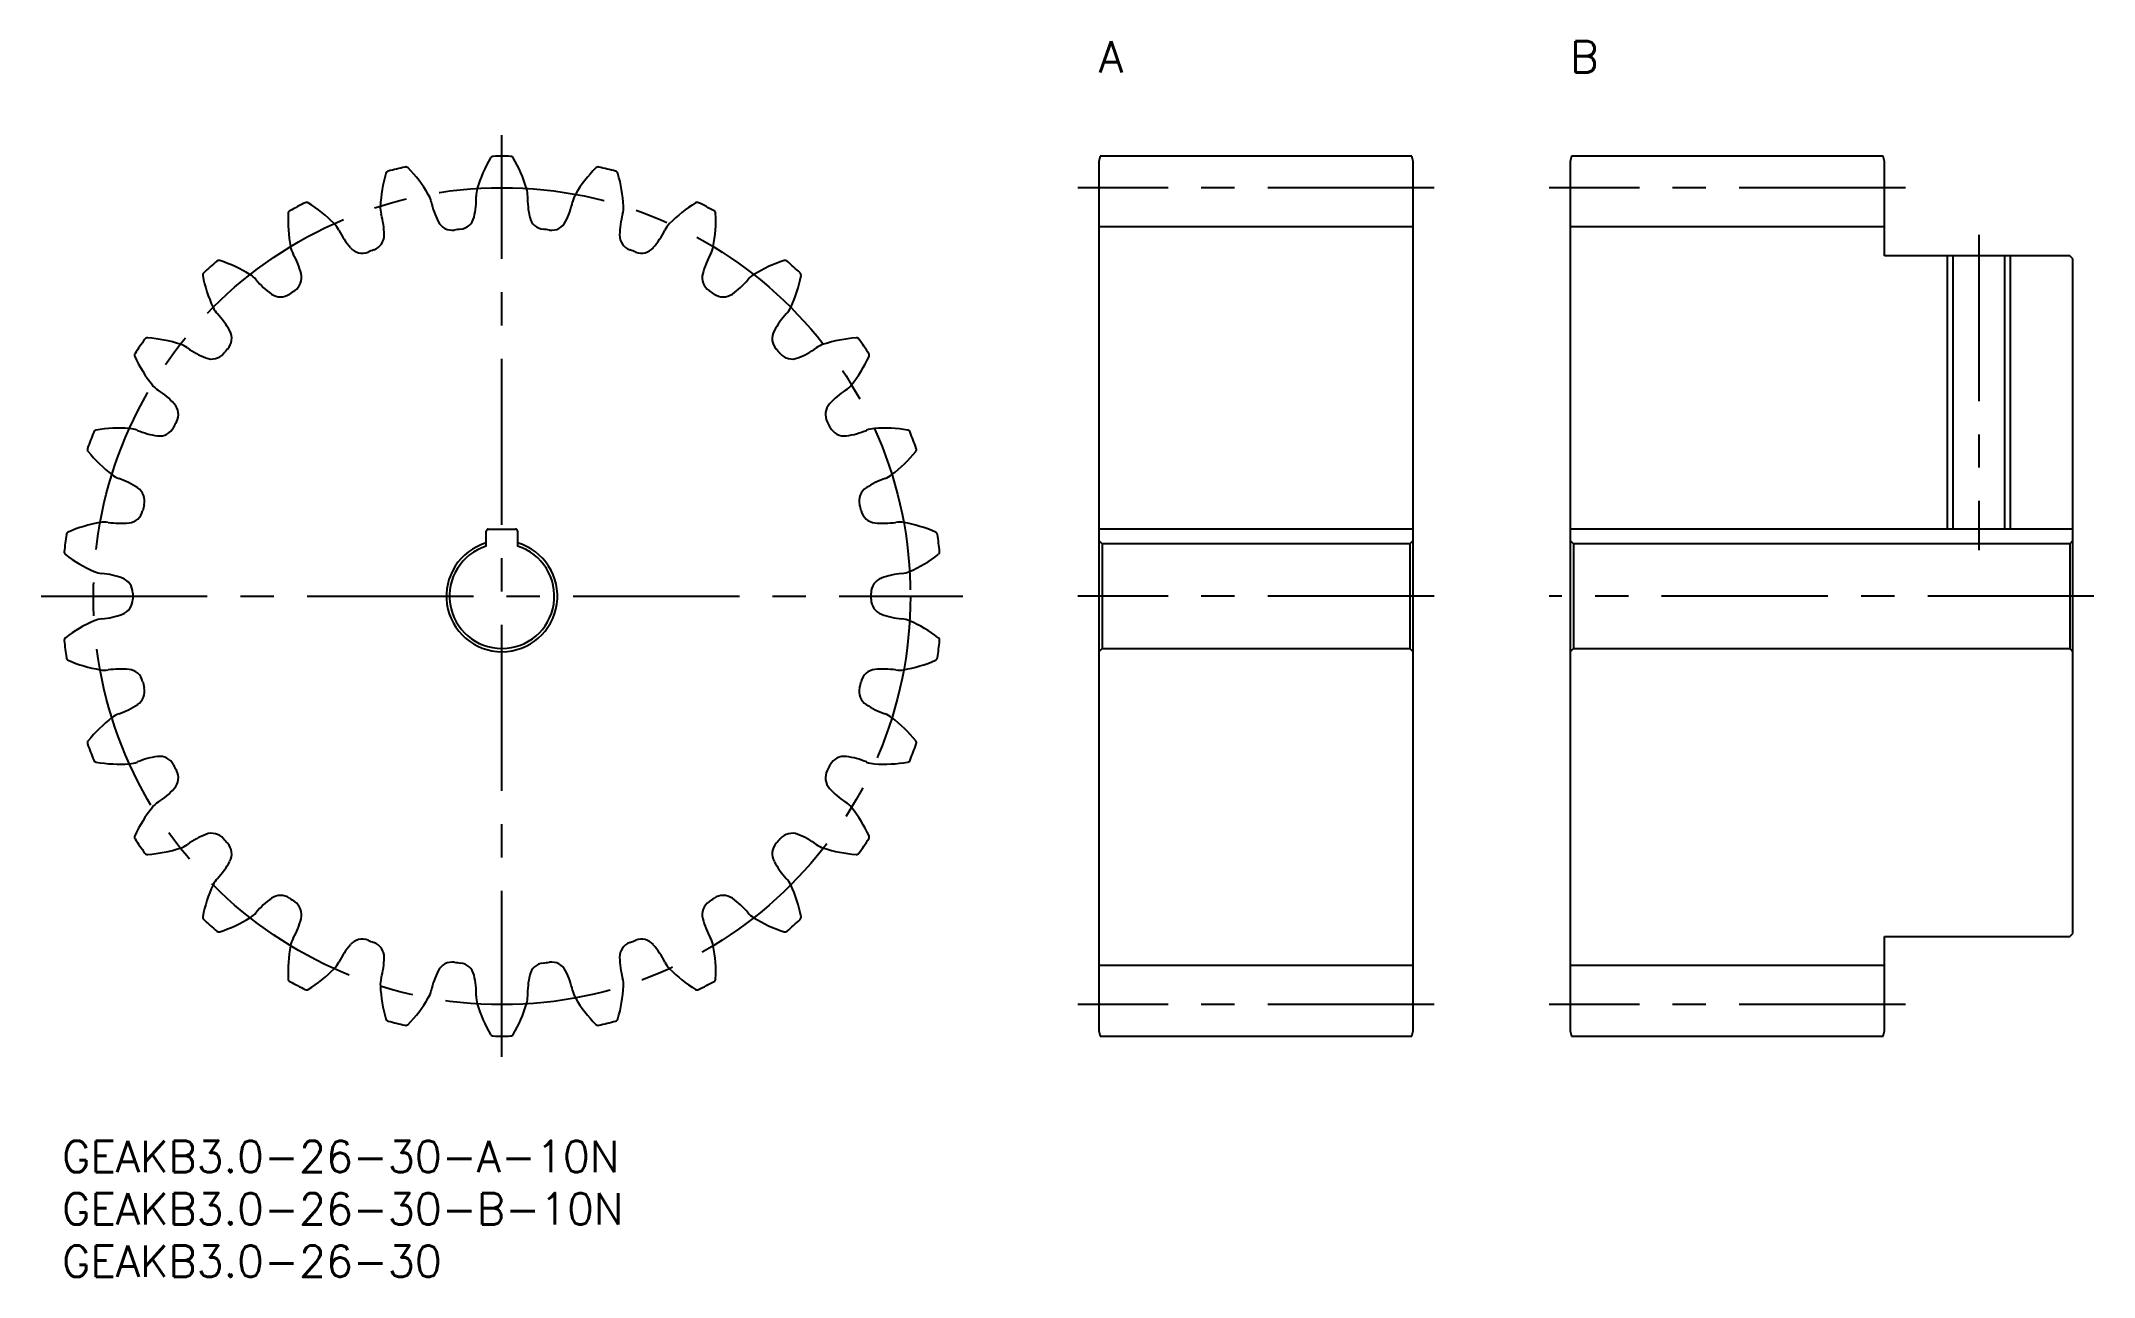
# Model space of a CAD drawing. Extents: x -2 to 194, y -13 to 105.
import ezdxf

# ---------------------------------------------------------------- set-up
doc = ezdxf.new("R2010")
doc.units = 0
doc.header["$LTSCALE"] = 0.5
doc.linetypes.add('CENTER', pattern=[50.8, 31.75, -6.35, 6.35, -6.35])
for name, color, linetype in [('MSM_CENTER', 1, 'CENTER'), ('MSM_CONTINUOUS', 7, 'CONTINUOUS'), ('MSM_NARROW', 5, 'CONTINUOUS'), ('MSM_PART_NUMBER', 7, 'CONTINUOUS')]:
    doc.layers.add(name, color=color, linetype=linetype)
doc.styles.get("Standard").update_dxf_attribs({"font": 'txt.shx', "height": 1, "bigfont": 'bigfont.shx'})

# ---------------------------------------------------------------- blocks, each defined once
blk = doc.blocks.new('*U2')
at = {"layer": 'MSM_PART_NUMBER'}
blk.add_text('GEAKB3.0-26-30-A-10N', height=3, dxfattribs=at).set_placement((0, -3))
blk = doc.blocks.new('*U3')
at = {"layer": 'MSM_PART_NUMBER'}
blk.add_text('GEAKB3.0-26-30-B-10N', height=3, dxfattribs=at).set_placement((0, -8))
blk = doc.blocks.new('*U5')
at = {"layer": 'MSM_PART_NUMBER'}
blk.add_text('GEAKB3.0-26-30', height=3, dxfattribs=at).set_placement((0, -13))
blk = doc.blocks.new('*U6')
at = {"layer": 'MSM_PART_NUMBER'}
blk.add_text('A', height=3, dxfattribs=at).set_placement((99, 102))
blk = doc.blocks.new('*U7')
at = {"layer": 'MSM_PART_NUMBER'}
blk.add_text('B', height=3, dxfattribs=at).set_placement((144, 102))

msp = doc.modelspace()

# ---------------------------------------------------------------- linework, layer by layer
at = {"layer": 'MSM_CENTER'}
for p, q in [((42, 8), (42, 96)), ((131, 91), (97, 91)), ((176, 91), (142, 91)), ((183, 86.5), (183, 56.4)), ((-2, 52), (86, 52)), ((131, 52), (97, 52)), ((194, 52), (142, 52)), ((131, 13), (97, 13)), ((176, 13), (142, 13))]:
    msp.add_line(p, q, dxfattribs=at)
msp.add_circle((42, 52), 39, dxfattribs=at)
at = {"layer": 'MSM_CONTINUOUS'}
for p, q in [((99.13, 94), (99, 93.5)), ((99, 93.5), (99, 10.5)), ((128.87, 94), (99.13, 94)), ((129, 93.5), (128.87, 94)), ((129, 10.5), (129, 93.5)), ((144.13, 94), (144, 93.5)), ((144, 93.5), (144, 10.5)), ((173.87, 94), (144.13, 94)), ((174, 93.5), (173.87, 94)), ((174, 84.5), (174, 93.5)), ((129, 87.25), (99, 87.25)), ((174, 87.25), (144, 87.25)), ((191.7, 84.5), (174, 84.5)), ((180.54, 84.5), (180.54, 58.4)), ((185.46, 84.5), (185.46, 58.4)), ((192, 84.2), (191.7, 84.5)), ((192, 19.8), (192, 84.2)), ((40.5, 56.77), (40.5, 58.2)), ((40.7, 58.4), (43.3, 58.4)), ((43.5, 58.2), (43.5, 56.77)), ((129, 58.4), (99, 58.4)), ((99, 57.3), (99.3, 57)), ((99.3, 57), (99.3, 47)), ((128.7, 57), (99.3, 57)), ((128.7, 57), (129, 57.3)), ((128.7, 57), (128.7, 47)), ((192, 58.4), (144, 58.4)), ((144, 57.3), (144.3, 57)), ((144.3, 57), (144.3, 47)), ((191.7, 57), (144.3, 57)), ((191.7, 57), (192, 57.3)), ((191.7, 57), (191.7, 47)), ((99.3, 47), (99, 46.7)), ((99.3, 47), (128.7, 47)), ((129, 46.7), (128.7, 47)), ((144.3, 47), (144, 46.7)), ((144.3, 47), (191.7, 47)), ((192, 46.7), (191.7, 47)), ((191.7, 19.5), (192, 19.8)), ((174, 10.5), (174, 19.5)), ((174, 19.5), (191.7, 19.5)), ((129, 16.75), (99, 16.75)), ((174, 16.75), (144, 16.75)), ((99, 10.5), (99.13, 10)), ((99.13, 10), (128.87, 10)), ((128.87, 10), (129, 10.5)), ((144, 10.5), (144.13, 10)), ((144.13, 10), (173.87, 10)), ((173.87, 10), (174, 10.5))]:
    msp.add_line(p, q, dxfattribs=at)
for centre, radius, start, end in [((43.38, 88.62), 13, 163.2528, 177.3077), ((31.22, 92.28), 0.3, 104.9796, 163.2528), ((42, 52), 42, 102.7129, 104.9794), ((32.82, 92.68), 0.3, 44.4395, 102.7129), ((23.76, 83.79), 13, 30.3846, 44.4395), ((52.11, 87.23), 13, 149.4066, 163.4615), ((41.18, 93.69), 0.3, 91.1334, 149.4066), ((42, 52), 42, 88.8667, 91.1333), ((42.82, 93.69), 0.3, 30.5934, 88.8667), ((31.89, 87.23), 13, 16.5385, 30.5934), ((60.24, 83.79), 13, 135.5605, 149.6154), ((51.18, 92.68), 0.3, 77.2871, 135.5605), ((42, 52), 42, 75.0206, 77.2871), ((52.78, 92.28), 0.3, 16.7472, 75.0206), ((40.62, 88.62), 13, 2.6923, 16.7472), ((32.85, 89.12), 2.46, 12.4753, 30.3846), ((31.55, 89.98), 8, 347.0098, 1.3709), ((42, 90.23), 2.46, 163.4615, 181.3709), ((42, 90.23), 2.46, 358.6291, 16.5385), ((52.45, 89.98), 8, 178.6291, 192.9902), ((51.15, 89.12), 2.46, 149.6154, 167.5247), ((34.58, 87.89), 13, 177.0989, 191.1538), ((21.89, 88.53), 0.3, 118.8258, 177.0989), ((42, 52), 42, 116.559, 118.8256), ((23.36, 89.3), 0.3, 58.2857, 116.559), ((16.68, 78.5), 13, 44.2308, 58.2857), ((32.85, 89.12), 2.46, 177.3077, 195.217), ((22.76, 86.37), 8, 0.856, 15.217), ((43.06, 91.38), 8, 192.4753, 206.8363), ((40.94, 91.38), 8, 333.1637, 347.5247), ((61.24, 86.37), 8, 164.783, 179.144), ((51.15, 89.12), 2.46, 344.783, 2.6923), ((67.32, 78.5), 13, 121.7143, 135.7692), ((60.64, 89.3), 0.3, 63.4411, 121.7143), ((42, 52), 42, 61.1744, 63.441), ((49.42, 87.89), 13, 348.8462, 2.9011), ((62.11, 88.53), 0.3, 2.9011, 61.1744), ((24.23, 85.85), 2.46, 26.3214, 44.2308), ((33.61, 90.49), 8, 206.3214, 220.6825), ((29.26, 86.47), 1.5, 290.2826, 0.856), ((37.26, 88.44), 1.5, 206.8363, 277.4097), ((42, 52), 35.25, 96.4365, 97.4097), ((37.88, 88.52), 1.5, 276.4365, 347.0098), ((46.12, 88.52), 1.5, 192.9902, 263.5635), ((42, 52), 35.25, 82.5903, 83.5635), ((46.74, 88.44), 1.5, 262.5903, 333.1637), ((54.74, 86.47), 1.5, 179.144, 249.7174), ((50.39, 90.49), 8, 319.3175, 333.6786), ((59.77, 85.85), 2.46, 135.7692, 153.6786), ((24.23, 85.85), 2.46, 191.1538, 209.0632), ((15.09, 80.77), 8, 14.7021, 29.0632), ((28.68, 86.25), 1.5, 220.6825, 291.2558), ((42, 52), 35.25, 110.2826, 111.2558), ((42, 52), 35.25, 68.7442, 69.7174), ((55.32, 86.25), 1.5, 248.7442, 319.3175), ((68.91, 80.77), 8, 150.9368, 165.2979), ((59.77, 85.85), 2.46, 330.9368, 348.8462), ((13.74, 82.66), 0.3, 132.6719, 190.9451), ((26.2, 85.07), 13, 190.9451, 205), ((42, 52), 42, 130.4052, 132.6718), ((14.97, 83.75), 0.3, 72.1318, 130.4052), ((11.07, 71.67), 13, 58.0769, 72.1318), ((16.65, 80.62), 2.46, 40.1676, 58.077), ((21.38, 82.42), 1.5, 304.1288, 14.7021), ((62.62, 82.42), 1.5, 165.2979, 235.8712), ((67.35, 80.62), 2.46, 121.923, 139.8324), ((72.93, 71.67), 13, 107.8682, 121.9231), ((69.03, 83.75), 0.3, 49.595, 107.8682), ((42, 52), 42, 47.3282, 49.5948), ((57.8, 85.07), 13, 335, 349.0549), ((70.26, 82.66), 0.3, 349.0549, 47.3282), ((24.64, 87.36), 8, 220.1676, 234.5286), ((20.87, 82.07), 1.5, 234.5286, 305.102), ((42, 52), 35.25, 124.1288, 125.102), ((42, 52), 35.25, 54.898, 55.8712), ((63.13, 82.07), 1.5, 234.898, 305.4714), ((59.36, 87.36), 8, 305.4714, 319.8324), ((16.65, 80.62), 2.46, 205, 222.9093), ((8.99, 73.5), 8, 28.5483, 42.9094), ((75.01, 73.5), 8, 137.0906, 151.4517), ((67.35, 80.62), 2.46, 317.0907, 335), ((42, 52), 42, 144.2513, 146.5179), ((8.16, 76.36), 0.3, 85.978, 144.2513), ((7.27, 63.69), 13, 71.9231, 85.978), ((14.7, 76.6), 1.5, 317.9749, 28.5483), ((69.3, 76.6), 1.5, 151.4517, 222.025), ((76.73, 63.69), 13, 94.022, 108.0769), ((75.84, 76.36), 0.3, 35.7488, 94.022), ((42, 52), 42, 33.4821, 35.7487), ((7.22, 75), 0.3, 146.5179, 204.7912), ((18.75, 80.33), 13, 204.7912, 218.8462), ((10.54, 73.72), 2.46, 54.0137, 71.9231), ((16.68, 82.18), 8, 234.0137, 248.3748), ((14.29, 76.14), 1.5, 248.3748, 318.9481), ((42, 52), 35.25, 137.9749, 138.9481), ((42, 52), 35.25, 41.0519, 42.0251), ((69.71, 76.14), 1.5, 221.0519, 291.6252), ((67.32, 82.18), 8, 291.6252, 305.9863), ((73.46, 73.72), 2.46, 108.0769, 125.9863), ((65.25, 80.33), 13, 321.1538, 335.2088), ((76.78, 75), 0.3, 335.2088, 33.4821), ((10.54, 73.72), 2.46, 218.8461, 236.7555), ((4.81, 64.97), 8, 42.3944, 56.7555), ((79.19, 64.97), 8, 123.2445, 137.6056), ((73.46, 73.72), 2.46, 303.2445, 321.1539), ((42, 52), 35.25, 151.8211, 152.7943), ((9.61, 69.35), 1.5, 331.8211, 42.3944), ((74.39, 69.35), 1.5, 137.6056, 208.1789), ((42, 52), 35.25, 27.2057, 28.1789), ((42, 52), 42, 158.0975, 160.3641), ((3.31, 67.56), 0.3, 99.8241, 158.0975), ((5.48, 55.04), 13, 85.7692, 99.8241), ((6.25, 65.56), 2.46, 67.8599, 85.7693), ((10.2, 75.24), 8, 247.8599, 262.221), ((9.32, 68.8), 1.5, 262.221, 332.7943), ((74.68, 68.8), 1.5, 207.2057, 277.779), ((73.8, 75.24), 8, 277.779, 292.1401), ((77.75, 65.56), 2.46, 94.2307, 112.1401), ((78.52, 55.04), 13, 80.1759, 94.2308), ((80.69, 67.56), 0.3, 21.9027, 80.1759), ((42, 52), 42, 19.6359, 21.9025), ((2.72, 66.01), 0.3, 160.3641, 218.6374), ((12.65, 73.94), 13, 218.6374, 232.6923), ((71.35, 73.94), 13, 307.3077, 321.3626), ((81.28, 66.01), 0.3, 321.3626, 19.6359), ((6.25, 65.56), 2.46, 232.6923, 250.6016), ((2.78, 55.69), 8, 56.2406, 70.6017), ((81.22, 55.69), 8, 109.3983, 123.7594), ((77.75, 65.56), 2.46, 289.3984, 307.3077), ((6.39, 61.1), 1.5, 345.6673, 56.2406), ((77.61, 61.1), 1.5, 123.7594, 194.3327), ((5.81, 46.21), 13, 99.6154, 113.6703), ((4.05, 56.61), 2.46, 81.7061, 99.6154), ((5.56, 66.96), 8, 261.706, 276.0671), ((6.24, 60.49), 1.5, 276.0671, 346.6404), ((42, 52), 35.25, 165.6673, 166.6404), ((42, 52), 35.25, 13.3596, 14.3327), ((77.76, 60.49), 1.5, 193.3596, 263.9329), ((78.44, 66.96), 8, 263.9329, 278.294), ((79.95, 56.61), 2.46, 80.3846, 98.2939), ((78.19, 46.21), 13, 66.3297, 80.3846), ((42, 52), 42, 171.9436, 174.2102), ((0.71, 57.84), 0.3, 113.6703, 171.9436), ((42, 52), 5.3, 106.4405, 73.5595), ((40.7, 58.2), 0.2, 90, 180), ((43.3, 58.2), 0.2, 0, 90), ((83.29, 57.84), 0.3, 8.0565, 66.3297), ((42, 52), 42, 5.7898, 8.0564), ((0.51, 56.21), 0.3, 174.2102, 232.4835), ((8.25, 66.28), 13, 232.4835, 246.5385), ((42, 52), 5, 107.4576, 72.5424), ((75.75, 66.28), 13, 293.4615, 307.5165), ((83.49, 56.21), 0.3, 307.5165, 5.7898), ((4.05, 56.61), 2.46, 246.5384, 264.4478), ((3.04, 46.2), 8, 70.0867, 84.4478), ((5.25, 52.31), 1.5, 359.5134, 70.0867), ((78.75, 52.31), 1.5, 109.9133, 180.4866), ((80.96, 46.2), 8, 95.5522, 109.9133), ((79.95, 56.61), 2.46, 275.5522, 293.4616), ((5.25, 51.69), 1.5, 289.9133, 0.4866), ((42, 52), 35.25, 179.5134, 180.4866), ((42, 52), 35.25, 359.5134, 0.4866), ((78.75, 51.69), 1.5, 179.5134, 250.0867), ((8.25, 37.72), 13, 113.4615, 127.5165), ((4.05, 47.39), 2.46, 95.5522, 113.4616), ((3.04, 57.8), 8, 275.5522, 289.9133), ((80.96, 57.8), 8, 250.0867, 264.4478), ((79.95, 47.39), 2.46, 66.5384, 84.4478), ((75.75, 37.72), 13, 52.4835, 66.5385), ((0.51, 47.79), 0.3, 127.5165, 185.7898), ((42, 52), 42, 185.7898, 188.0564), ((42, 52), 42, 351.9436, 354.2102), ((83.49, 47.79), 0.3, 354.2102, 52.4835), ((0.71, 46.16), 0.3, 188.0564, 246.3297), ((5.81, 57.79), 13, 246.3297, 260.3846), ((78.19, 57.79), 13, 279.6154, 293.6703), ((83.29, 46.16), 0.3, 293.6703, 351.9436), ((4.05, 47.39), 2.46, 260.3846, 278.2939), ((5.56, 37.04), 8, 83.9329, 98.294), ((6.24, 43.51), 1.5, 13.3596, 83.9329), ((6.39, 42.9), 1.5, 303.7594, 14.3327), ((42, 52), 35.25, 193.3596, 194.3327), ((77.61, 42.9), 1.5, 165.6673, 236.2406), ((42, 52), 35.25, 345.6673, 346.6404), ((77.76, 43.51), 1.5, 96.0671, 166.6404), ((78.44, 37.04), 8, 81.706, 96.0671), ((79.95, 47.39), 2.46, 261.7061, 279.6154), ((2.78, 48.31), 8, 289.3983, 303.7594), ((81.22, 48.31), 8, 236.2406, 250.6017), ((12.65, 30.06), 13, 127.3077, 141.3626), ((6.25, 38.44), 2.46, 109.3984, 127.3077), ((77.75, 38.44), 2.46, 52.6923, 70.6016), ((71.35, 30.06), 13, 38.6374, 52.6923), ((2.72, 37.99), 0.3, 141.3626, 199.6359), ((42, 52), 42, 199.6359, 201.9025), ((42, 52), 42, 338.0975, 340.3641), ((81.28, 37.99), 0.3, 340.3642, 38.6374), ((3.31, 36.44), 0.3, 201.9025, 260.1759), ((5.48, 48.96), 13, 260.1759, 274.2308), ((6.25, 38.44), 2.46, 274.2307, 292.1401), ((10.2, 28.76), 8, 97.779, 112.1401), ((9.32, 35.2), 1.5, 27.2057, 97.779), ((42, 52), 35.25, 207.2057, 208.1789), ((9.61, 34.65), 1.5, 317.6056, 28.1789), ((74.39, 34.65), 1.5, 151.8211, 222.3944), ((42, 52), 35.25, 331.8211, 332.7943), ((74.68, 35.2), 1.5, 82.221, 152.7943), ((73.8, 28.76), 8, 67.8599, 82.221), ((77.75, 38.44), 2.46, 247.8599, 265.7693), ((78.52, 48.96), 13, 265.7692, 279.8241), ((80.69, 36.44), 0.3, 279.8241, 338.0975), ((4.81, 39.03), 8, 303.2445, 317.6056), ((79.19, 39.03), 8, 222.3944, 236.7555), ((18.75, 23.67), 13, 141.1538, 155.2088), ((10.54, 30.28), 2.46, 123.2445, 141.1539), ((73.46, 30.28), 2.46, 38.8461, 56.7555), ((65.25, 23.67), 13, 24.7912, 38.8462), ((7.22, 29), 0.3, 155.2088, 213.4821), ((42, 52), 42, 213.4821, 215.7487), ((8.16, 27.64), 0.3, 215.7487, 274.022), ((7.27, 40.31), 13, 274.022, 288.0769), ((10.54, 30.28), 2.46, 288.0769, 305.9863), ((16.68, 21.82), 8, 111.6252, 125.9863), ((14.29, 27.86), 1.5, 41.0519, 111.6252), ((42, 52), 35.25, 221.0519, 222.0251), ((14.7, 27.4), 1.5, 331.4517, 42.0251), ((69.3, 27.4), 1.5, 137.9749, 208.5483), ((42, 52), 35.25, 317.9749, 318.9481), ((69.71, 27.86), 1.5, 68.3748, 138.9481), ((67.32, 21.82), 8, 54.0137, 68.3748), ((73.46, 30.28), 2.46, 234.0137, 251.9231), ((76.73, 40.31), 13, 251.9231, 265.978), ((75.84, 27.64), 0.3, 265.978, 324.2513), ((42, 52), 42, 324.2513, 326.5179), ((76.78, 29), 0.3, 326.5179, 24.7912), ((8.99, 30.5), 8, 317.0906, 331.4517), ((75.01, 30.5), 8, 208.5483, 222.9094), ((26.2, 18.93), 13, 155, 169.0549), ((16.65, 23.38), 2.46, 137.0907, 155), ((67.35, 23.38), 2.46, 25, 42.9093), ((57.8, 18.93), 13, 10.9451, 25), ((16.65, 23.38), 2.46, 301.923, 319.8324), ((24.64, 16.64), 8, 125.4714, 139.8324), ((20.87, 21.93), 1.5, 54.898, 125.4714), ((42, 52), 35.25, 234.898, 235.8712), ((21.38, 21.58), 1.5, 345.2979, 55.8712), ((62.62, 21.58), 1.5, 124.1288, 194.7021), ((42, 52), 35.25, 304.1288, 305.102), ((63.13, 21.93), 1.5, 54.5286, 125.102), ((59.36, 16.64), 8, 40.1676, 54.5286), ((67.35, 23.38), 2.46, 220.1676, 238.077), ((13.74, 21.34), 0.3, 169.0549, 227.3282), ((42, 52), 42, 227.3282, 229.5948), ((14.97, 20.25), 0.3, 229.5948, 287.8682), ((11.07, 32.33), 13, 287.8682, 301.9231), ((15.09, 23.23), 8, 330.9368, 345.2979), ((68.91, 23.23), 8, 194.7021, 209.0632), ((72.93, 32.33), 13, 238.0769, 252.1318), ((69.03, 20.25), 0.3, 252.1318, 310.4052), ((42, 52), 42, 310.4052, 312.6718), ((70.26, 21.34), 0.3, 312.6718, 10.9451), ((34.58, 16.11), 13, 168.8462, 182.9011), ((24.23, 18.15), 2.46, 150.9368, 168.8462), ((33.61, 13.51), 8, 139.3175, 153.6786), ((28.68, 17.75), 1.5, 68.7442, 139.3175), ((42, 52), 35.25, 248.7442, 249.7174), ((29.26, 17.53), 1.5, 359.144, 69.7173), ((54.74, 17.53), 1.5, 110.2826, 180.856), ((42, 52), 35.25, 290.2826, 291.2558), ((55.32, 17.75), 1.5, 40.6825, 111.2558), ((50.39, 13.51), 8, 26.3214, 40.6825), ((59.77, 18.15), 2.46, 11.1538, 29.0632), ((49.42, 16.11), 13, 357.0989, 11.1538), ((16.68, 25.5), 13, 301.7143, 315.7692), ((24.23, 18.15), 2.46, 315.7692, 333.6786), ((22.76, 17.63), 8, 344.783, 359.144), ((43.06, 12.62), 8, 153.1637, 167.5247), ((37.26, 15.56), 1.5, 82.5903, 153.1637), ((42, 52), 35.25, 262.5903, 263.5635), ((37.88, 15.48), 1.5, 12.9902, 83.5635), ((31.55, 14.02), 8, 358.6291, 12.9902), ((52.45, 14.02), 8, 167.0098, 181.3709), ((46.12, 15.48), 1.5, 96.4365, 167.0098), ((42, 52), 35.25, 276.4365, 277.4097), ((46.74, 15.56), 1.5, 26.8363, 97.4097), ((40.94, 12.62), 8, 12.4753, 26.8363), ((61.24, 17.63), 8, 180.856, 195.217), ((59.77, 18.15), 2.46, 206.3214, 224.2308), ((67.32, 25.5), 13, 224.2308, 238.2857), ((21.89, 15.47), 0.3, 182.9011, 241.1744), ((42, 52), 42, 241.1744, 243.441), ((23.36, 14.7), 0.3, 243.441, 301.7143), ((32.85, 14.88), 2.46, 164.783, 182.6923), ((43.38, 15.38), 13, 182.6923, 196.7472), ((32.85, 14.88), 2.46, 329.6154, 347.5247), ((42, 13.77), 2.46, 178.6291, 196.5385), ((42, 13.77), 2.46, 343.4615, 1.3709), ((51.15, 14.88), 2.46, 192.4753, 210.3846), ((40.62, 15.38), 13, 343.2528, 357.3077), ((51.15, 14.88), 2.46, 357.3077, 15.217), ((60.64, 14.7), 0.3, 238.2857, 296.559), ((42, 52), 42, 296.559, 298.8256), ((62.11, 15.47), 0.3, 298.8256, 357.0989), ((23.76, 20.21), 13, 315.5605, 329.6154), ((52.11, 16.77), 13, 196.5385, 210.5934), ((31.89, 16.77), 13, 329.4066, 343.4615), ((60.24, 20.21), 13, 210.3846, 224.4395), ((31.22, 11.72), 0.3, 196.7472, 255.0206), ((42, 52), 42, 255.0206, 257.2871), ((32.82, 11.32), 0.3, 257.2871, 315.5605), ((41.18, 10.31), 0.3, 210.5934, 268.8667), ((42, 52), 42, 268.8667, 271.1333), ((42.82, 10.31), 0.3, 271.1333, 329.4066), ((51.18, 11.32), 0.3, 224.4395, 282.7129), ((42, 52), 42, 282.7129, 284.9794), ((52.78, 11.72), 0.3, 284.9794, 343.2528)]:
    msp.add_arc(centre, radius, start, end, dxfattribs=at)
at = {"layer": 'MSM_NARROW'}
for p, q in [((180, 84.5), (180, 58.4)), ((186, 84.5), (186, 58.4))]:
    msp.add_line(p, q, dxfattribs=at)

# ---------------------------------------------------------------- block references
at = {"layer": 'MSM_CONTINUOUS'}
for name in ['*U6', '*U7', '*U2', '*U3', '*U5']:
    msp.add_blockref(name, (0, 0), dxfattribs=at)

doc.saveas('drawing.dxf')
